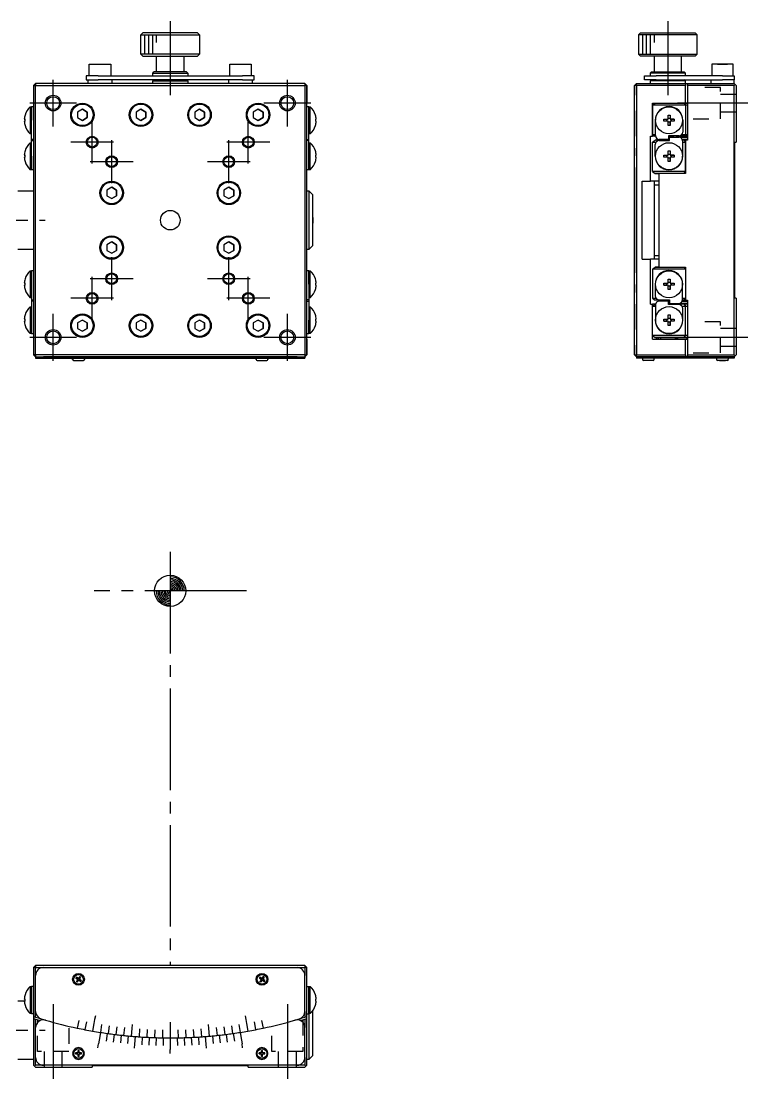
# Model space of a CAD drawing. Extents: x 38 to 223, y 116 to 263.
# Drawn here: x 129.9 to 223, y 127.9 to 263.4 of the extents above; entities that cross this region are included whole.
import ezdxf

# ---------------------------------------------------------------- set-up
doc = ezdxf.new("R2010")
doc.units = 0
doc.linetypes.add('CENTER', pattern=[17.5, 13, -1.5, 1.5, -1.5])
doc.linetypes.add('DASHED', pattern=[3.5, 2, -1.5])
doc.layers.get('0').update_dxf_attribs({"linetype": 'CONTINUOUS'})
doc.layers.add('CENTER', color=1, linetype='CENTER')

msp = doc.modelspace()

# ---------------------------------------------------------------- linework, layer by layer
at = {"color": 7, "linetype": 'CONTINUOUS'}
for p, q in [((145.24, 261.66), (145.49, 261.91)), ((145.24, 261.66), (152.74, 261.66)), ((145.24, 259.16), (145.24, 261.66)), ((152.49, 261.91), (145.49, 261.91)), ((152.49, 261.91), (145.49, 261.91)), ((152.49, 261.91), (152.74, 261.66)), ((152.74, 261.66), (152.74, 259.16)), ((209.21, 261.91), (208.96, 261.66)), ((212.71, 261.66), (208.96, 261.66)), ((208.96, 261.66), (208.96, 259.16)), ((209.21, 261.91), (212.71, 261.91)), ((212.71, 261.91), (216.21, 261.91)), ((216.46, 261.66), (212.71, 261.66)), ((216.46, 261.66), (216.21, 261.91)), ((216.46, 259.16), (216.46, 261.66)), ((152.74, 259.16), (145.24, 259.16)), ((145.49, 258.91), (145.24, 259.16)), ((145.49, 258.91), (152.49, 258.91)), ((147.24, 256.91), (147.24, 258.91)), ((150.74, 258.91), (150.74, 256.91)), ((152.74, 259.16), (152.49, 258.91)), ((208.96, 259.16), (212.71, 259.16)), ((208.96, 259.16), (209.21, 258.91)), ((212.71, 258.91), (209.21, 258.91)), ((210.96, 258.91), (210.96, 256.91)), ((212.71, 259.16), (216.46, 259.16)), ((216.21, 258.91), (212.71, 258.91)), ((214.46, 256.91), (214.46, 258.91)), ((216.21, 258.91), (216.46, 259.16)), ((138.62, 257.91), (139.99, 257.91)), ((138.62, 256.41), (138.62, 257.91)), ((139.99, 257.91), (141.37, 257.91)), ((141.37, 257.91), (141.37, 256.41)), ((156.62, 257.91), (157.99, 257.91)), ((156.62, 256.41), (156.62, 257.91)), ((157.99, 257.91), (159.37, 257.91)), ((159.37, 257.91), (159.37, 256.41)), ((221.09, 257.91), (218.34, 257.91)), ((221.09, 257.91), (218.34, 257.91)), ((218.34, 257.91), (218.34, 256.41)), ((219.09, 257.91), (219.71, 257.91)), ((219.71, 257.91), (219.09, 257.91)), ((220.34, 257.91), (219.71, 257.91)), ((219.71, 257.91), (220.34, 257.91)), ((221.09, 256.41), (221.09, 257.91)), ((138.24, 256.41), (138.24, 255.91)), ((139.74, 256.41), (138.24, 256.41)), ((139.74, 256.41), (158.24, 256.41)), ((146.74, 256.76), (146.89, 256.91)), ((146.74, 256.76), (151.24, 256.76)), ((146.74, 256.41), (146.74, 256.76)), ((151.09, 256.91), (146.89, 256.91)), ((147.24, 256.91), (146.89, 256.91)), ((151.09, 256.91), (150.74, 256.91)), ((151.09, 256.91), (151.24, 256.76)), ((151.24, 256.76), (151.24, 256.41)), ((159.74, 256.41), (158.24, 256.41)), ((159.74, 255.91), (159.74, 256.41)), ((209.71, 255.91), (209.71, 256.41)), ((209.71, 256.41), (211.21, 256.41)), ((210.61, 256.91), (210.46, 256.76)), ((212.71, 256.76), (210.46, 256.76)), ((210.46, 256.76), (210.46, 256.41)), ((210.61, 256.91), (212.71, 256.91)), ((219.71, 256.41), (211.21, 256.41)), ((212.71, 256.91), (214.81, 256.91)), ((214.96, 256.76), (212.71, 256.76)), ((214.96, 256.76), (214.81, 256.91)), ((214.96, 256.41), (214.96, 256.76)), ((219.71, 256.41), (221.21, 256.41)), ((221.21, 256.41), (221.21, 255.91)), ((131.49, 255.16), (131.74, 255.41)), ((131.49, 255.16), (131.49, 220.66)), ((131.49, 255.16), (131.74, 255.16)), ((166.24, 255.41), (131.74, 255.41)), ((131.74, 255.41), (131.74, 255.16)), ((131.74, 255.16), (166.24, 255.16)), ((131.74, 220.66), (131.74, 255.16)), ((138.24, 255.91), (139.74, 255.91)), ((138.49, 255.41), (138.49, 255.91)), ((158.24, 255.91), (139.74, 255.91)), ((141.49, 255.91), (141.49, 255.41)), ((146.74, 255.76), (146.89, 255.91)), ((146.74, 255.76), (148.99, 255.76)), ((146.74, 255.41), (146.74, 255.76)), ((148.99, 255.76), (151.24, 255.76)), ((151.09, 255.91), (151.24, 255.76)), ((151.24, 255.76), (151.24, 255.41)), ((156.49, 255.41), (156.49, 255.91)), ((158.24, 255.91), (159.74, 255.91)), ((159.49, 255.91), (159.49, 255.41)), ((166.24, 255.41), (166.24, 255.16)), ((166.24, 255.41), (166.49, 255.16)), ((166.24, 255.41), (166.49, 255.16)), ((166.24, 255.16), (166.24, 220.66)), ((166.49, 255.16), (166.24, 255.16)), ((166.49, 220.66), (166.49, 255.16)), ((166.49, 255.16), (166.49, 252.91)), ((208.71, 255.41), (208.46, 255.16)), ((208.71, 255.41), (208.46, 255.16)), ((208.46, 220.66), (208.46, 255.16)), ((208.71, 255.16), (208.46, 255.16)), ((208.46, 255.16), (208.46, 253.91)), ((208.71, 255.16), (208.71, 255.41)), ((208.71, 255.41), (215.05, 255.41)), ((208.71, 255.16), (208.71, 220.66)), ((214.97, 255.16), (208.71, 255.16)), ((211.21, 255.91), (209.71, 255.91)), ((210.61, 255.91), (210.46, 255.76)), ((214.96, 255.76), (210.46, 255.76)), ((210.46, 255.76), (210.46, 255.41)), ((211.21, 255.91), (219.71, 255.91)), ((214.96, 255.76), (214.81, 255.91)), ((214.96, 255.41), (214.96, 255.76)), ((214.97, 252.91), (214.97, 255.16)), ((215.05, 255.41), (215.31, 255.41)), ((215.23, 255.16), (215.23, 248.16)), ((221.21, 255.16), (215.23, 255.16)), ((215.31, 255.41), (221.21, 255.41)), ((218.21, 255.91), (218.21, 255.41)), ((221.21, 255.91), (219.71, 255.91)), ((221.21, 255.41), (221.21, 255.91)), ((221.21, 255.41), (221.34, 255.28)), ((221.34, 255.28), (221.21, 255.16)), ((221.21, 237.91), (221.21, 255.16)), ((221.46, 255.16), (221.34, 255.28)), ((221.46, 255.16), (221.46, 247.91)), ((131.07, 252.43), (131.07, 250.71)), ((131.07, 252.43), (131.24, 252.43)), ((131.24, 250.71), (131.24, 252.46)), ((131.24, 252.46), (131.49, 252.46)), ((131.24, 252.43), (131.24, 250.71)), ((137.74, 252.13), (137.12, 251.77)), ((138.37, 251.77), (137.74, 252.13)), ((137.74, 252.13), (138.37, 251.77)), ((145.24, 252.13), (144.62, 251.77)), ((145.87, 251.77), (145.24, 252.13)), ((145.24, 252.13), (145.87, 251.77)), ((152.74, 252.13), (152.12, 251.77)), ((153.37, 251.77), (152.74, 252.13)), ((152.74, 252.13), (153.37, 251.77)), ((160.24, 252.13), (159.62, 251.77)), ((160.87, 251.77), (160.24, 252.13)), ((160.24, 252.13), (160.87, 251.77)), ((166.49, 248.66), (166.49, 252.91)), ((166.49, 252.46), (166.74, 252.46)), ((166.74, 250.71), (166.74, 252.46)), ((166.74, 250.71), (166.74, 252.43)), ((166.74, 252.43), (166.91, 252.43)), ((166.91, 248.98), (166.91, 252.43)), ((210.75, 252.66), (211.1, 252.91)), ((210.75, 252.91), (214.97, 252.91)), ((210.75, 252.66), (210.75, 252.91)), ((210.75, 252.66), (210.75, 248.91)), ((214.97, 252.66), (210.75, 252.66)), ((210.75, 248.91), (210.75, 252.66)), ((214.79, 252.91), (214.97, 252.66)), ((214.97, 252.91), (215.23, 252.91)), ((214.97, 252.66), (214.97, 248.91)), ((215.23, 252.66), (214.97, 252.66)), ((130.4, 250.84), (130.3, 250.84)), ((130.3, 250.84), (130.4, 250.84)), ((130.4, 251.38), (130.39, 251.38)), ((130.4, 251.38), (130.39, 251.38)), ((130.4, 250.58), (130.4, 250.84)), ((131.07, 250.71), (131.07, 248.98)), ((131.24, 248.76), (131.24, 250.71)), ((137.12, 251.77), (137.12, 251.05)), ((137.12, 251.05), (137.74, 250.69)), ((137.74, 250.69), (138.37, 251.05)), ((138.37, 251.05), (137.74, 250.69)), ((138.37, 251.05), (138.37, 251.77)), ((138.37, 251.77), (138.37, 251.05)), ((144.62, 251.77), (144.62, 251.05)), ((144.62, 251.05), (145.24, 250.69)), ((145.24, 250.69), (145.87, 251.05)), ((145.87, 251.05), (145.24, 250.69)), ((145.87, 251.05), (145.87, 251.77)), ((145.87, 251.77), (145.87, 251.05)), ((152.12, 251.77), (152.12, 251.05)), ((152.12, 251.05), (152.74, 250.69)), ((152.74, 250.69), (153.37, 251.05)), ((153.37, 251.05), (152.74, 250.69)), ((153.37, 251.05), (153.37, 251.77)), ((153.37, 251.77), (153.37, 251.05)), ((159.62, 251.77), (159.62, 251.05)), ((159.62, 251.05), (160.24, 250.69)), ((160.24, 250.69), (160.87, 251.05)), ((160.87, 251.05), (160.24, 250.69)), ((160.87, 251.05), (160.87, 251.77)), ((160.87, 251.77), (160.87, 251.05)), ((166.74, 248.76), (166.74, 250.71)), ((167.59, 251.38), (167.59, 251.38)), ((167.59, 251.38), (167.59, 251.38)), ((167.59, 250.84), (167.59, 250.58)), ((167.69, 250.84), (167.59, 250.84)), ((167.69, 250.84), (167.59, 250.84)), ((208.46, 251.91), (208.46, 251.41)), ((208.46, 251.91), (208.46, 251.41)), ((208.46, 251.91), (208.46, 251.41)), ((208.46, 251.91), (208.46, 251.41)), ((208.46, 251.91), (208.46, 248.66)), ((208.46, 251.91), (208.46, 249.91)), ((208.46, 251.91), (208.46, 249.91)), ((208.46, 251.91), (208.46, 249.91)), ((208.46, 251.91), (208.46, 249.91)), ((208.46, 251.41), (208.46, 249.91)), ((208.46, 251.41), (208.46, 249.91)), ((208.46, 251.41), (208.46, 249.91)), ((208.46, 251.41), (208.46, 249.91)), ((211.12, 248.76), (211.12, 250.71)), ((212.19, 250.84), (212.74, 250.84)), ((212.19, 250.58), (212.19, 250.84)), ((212.19, 250.84), (212.6, 250.84)), ((212.6, 250.84), (212.74, 250.84)), ((212.6, 250.58), (212.6, 250.84)), ((212.74, 251.38), (213, 251.38)), ((212.74, 250.84), (212.74, 251.38)), ((212.74, 250.97), (213, 250.97)), ((213, 251.38), (213, 250.84)), ((213, 251.38), (213, 250.97)), ((213, 250.97), (213, 250.84)), ((213, 250.84), (213.54, 250.84)), ((213, 250.84), (213.13, 250.84)), ((213.54, 250.84), (213.13, 250.84)), ((213.13, 250.84), (213.13, 250.58)), ((213.54, 250.84), (213.54, 250.58)), ((214.62, 250.71), (214.62, 249.21)), ((130.3, 250.58), (130.4, 250.58)), ((130.39, 250.03), (130.4, 250.03)), ((167.59, 250.58), (167.69, 250.58)), ((167.59, 250.03), (167.59, 250.03)), ((212.74, 250.58), (212.19, 250.58)), ((212.74, 250.03), (212.74, 250.58)), ((213, 250.45), (212.74, 250.45)), ((213, 250.03), (212.74, 250.03)), ((213, 250.58), (213, 250.03)), ((213.54, 250.58), (213, 250.58)), ((213, 250.58), (213, 250.45)), ((213, 250.03), (213, 250.45)), ((131.24, 248.98), (131.07, 248.98)), ((131.24, 248.26), (131.24, 248.76)), ((131.24, 248.11), (131.24, 248.26)), ((131.49, 248.26), (131.24, 248.26)), ((131.24, 248.11), (131.49, 248.11)), ((131.24, 247.61), (131.24, 248.11)), ((166.49, 242.91), (166.49, 248.66)), ((166.49, 248.26), (166.74, 248.26)), ((166.74, 248.11), (166.49, 248.11)), ((166.91, 248.98), (166.74, 248.98)), ((166.74, 248.26), (166.74, 248.76)), ((166.74, 248.11), (166.74, 248.26)), ((166.74, 247.61), (166.74, 248.11)), ((210.49, 248.66), (210.75, 248.66)), ((210.49, 242.91), (210.49, 248.66)), ((210.75, 248.91), (211.1, 248.66)), ((210.75, 248.66), (210.75, 248.91)), ((210.75, 248.91), (211.12, 248.91)), ((211.11, 248.66), (210.75, 248.66)), ((210.75, 247.91), (211.1, 248.16)), ((211.13, 248.66), (211.1, 248.66)), ((212.1, 248.16), (211.1, 248.16)), ((211.61, 248.11), (212.91, 248.11)), ((212.82, 248.26), (211.62, 248.26)), ((212.82, 248.26), (211.62, 248.26)), ((212.91, 248.16), (212.1, 248.16)), ((212.13, 248.11), (212.1, 248.16)), ((212.4, 248.16), (212.41, 248.26)), ((212.61, 248.26), (212.62, 248.16)), ((214.12, 248.71), (212.82, 248.71)), ((212.82, 248.71), (212.82, 248.26)), ((214.12, 248.71), (212.82, 248.71)), ((213.45, 248.66), (212.82, 248.66)), ((212.82, 248.53), (212.91, 248.53)), ((212.82, 248.28), (212.91, 248.28)), ((212.91, 248.28), (212.82, 248.28)), ((212.91, 248.11), (212.91, 248.56)), ((212.91, 248.56), (214.11, 248.56)), ((213.5, 248.71), (213.35, 248.56)), ((213.8, 248.66), (213.73, 248.71)), ((214.79, 248.66), (213.8, 248.66)), ((214.27, 248.53), (215.23, 248.53)), ((214.52, 248.91), (214.97, 248.91)), ((214.56, 248.28), (215.23, 248.28)), ((214.56, 248.28), (215.16, 248.28)), ((214.79, 248.16), (214.6, 248.16)), ((214.61, 248.06), (214.61, 246.11)), ((214.79, 248.66), (214.97, 248.91)), ((215.23, 248.66), (214.79, 248.66)), ((214.79, 248.16), (214.97, 247.91)), ((214.97, 248.16), (214.79, 248.16)), ((214.97, 248.91), (215.23, 248.91)), ((214.97, 248.16), (214.97, 247.91)), ((215.23, 248.16), (214.97, 248.16)), ((215.05, 248.16), (215.18, 248.28)), ((215.22, 248.53), (215.13, 248.66)), ((215.16, 248.28), (215.23, 248.28)), ((215.23, 248.28), (215.18, 248.28)), ((215.18, 248.28), (215.23, 248.28)), ((130.4, 246.78), (130.39, 246.78)), ((130.4, 246.78), (130.39, 246.78)), ((131.07, 247.83), (131.07, 246.11)), ((131.07, 247.83), (131.24, 247.83)), ((131.24, 246.11), (131.24, 247.61)), ((166.74, 247.83), (166.91, 247.83)), ((166.74, 246.11), (166.74, 247.61)), ((166.91, 244.38), (166.91, 247.83)), ((167.59, 246.78), (167.59, 246.78)), ((167.59, 246.78), (167.59, 246.78)), ((208.46, 247.16), (208.46, 246.16)), ((210.75, 244.16), (210.75, 247.91)), ((210.75, 247.91), (211.21, 247.91)), ((211.11, 246.11), (211.11, 247.61)), ((212.74, 246.78), (213, 246.78)), ((212.74, 246.24), (212.74, 246.78)), ((213, 246.78), (213, 246.24)), ((213, 246.78), (213, 246.37)), ((214.61, 247.91), (214.97, 247.91)), ((214.97, 244.16), (214.97, 247.91)), ((214.97, 247.91), (214.97, 244.16)), ((221.31, 247.91), (221.46, 247.91)), ((221.31, 227.91), (221.31, 247.91)), ((130.4, 246.24), (130.3, 246.24)), ((130.3, 246.24), (130.4, 246.24)), ((130.3, 245.98), (130.4, 245.98)), ((130.39, 245.43), (130.4, 245.43)), ((130.4, 245.98), (130.4, 246.24)), ((131.07, 246.11), (131.07, 244.38)), ((131.24, 244.36), (131.24, 246.11)), ((131.24, 246.11), (131.24, 244.38)), ((166.74, 244.36), (166.74, 246.11)), ((166.74, 244.38), (166.74, 246.11)), ((167.59, 246.24), (167.59, 245.98)), ((167.69, 246.24), (167.59, 246.24)), ((167.69, 246.24), (167.59, 246.24)), ((167.59, 245.98), (167.69, 245.98)), ((167.59, 245.43), (167.59, 245.43)), ((212.19, 246.24), (212.74, 246.24)), ((212.19, 245.98), (212.19, 246.24)), ((212.19, 246.24), (212.6, 246.24)), ((212.74, 245.98), (212.19, 245.98)), ((212.6, 246.24), (212.74, 246.24)), ((212.6, 245.98), (212.6, 246.24)), ((212.74, 246.37), (213, 246.37)), ((212.74, 245.43), (212.74, 245.98)), ((213, 245.85), (212.74, 245.85)), ((213, 245.43), (212.74, 245.43)), ((213, 246.37), (213, 246.24)), ((213, 246.24), (213.54, 246.24)), ((213, 246.24), (213.13, 246.24)), ((213, 245.98), (213, 245.43)), ((213.54, 245.98), (213, 245.98)), ((213, 245.98), (213, 245.85)), ((213, 245.43), (213, 245.85)), ((213.54, 246.24), (213.13, 246.24)), ((213.13, 246.24), (213.13, 245.98)), ((213.54, 246.24), (213.54, 245.98)), ((131.24, 244.38), (131.07, 244.38)), ((131.49, 244.36), (131.24, 244.36)), ((166.74, 244.36), (166.49, 244.36)), ((166.91, 244.38), (166.74, 244.38)), ((208.46, 244.66), (208.46, 231.16)), ((214.97, 244.16), (210.75, 244.16)), ((210.75, 244.16), (211.1, 243.91)), ((211.1, 243.91), (211.56, 243.91)), ((211.56, 243.91), (211.1, 243.91)), ((211.56, 243.91), (211.56, 231.91)), ((214.97, 243.91), (211.56, 243.91)), ((211.56, 243.91), (211.56, 231.91)), ((214.79, 243.91), (214.97, 244.16)), ((214.97, 244.16), (214.97, 243.91)), ((166.49, 232.91), (166.49, 242.91)), ((208.46, 242.91), (208.46, 241.41)), ((208.46, 242.91), (208.46, 241.41)), ((208.46, 242.91), (208.46, 239.91)), ((208.46, 242.91), (208.46, 239.91)), ((209.43, 242.91), (210.49, 242.91)), ((209.43, 232.91), (209.43, 242.91)), ((211.56, 242.91), (210.49, 242.91)), ((210.96, 242.91), (210.96, 232.91)), ((129.49, 241.66), (131.49, 241.66)), ((141.49, 242.13), (140.87, 241.77)), ((140.87, 241.77), (140.87, 241.05)), ((142.12, 241.77), (141.49, 242.13)), ((141.49, 242.13), (142.12, 241.77)), ((142.12, 241.05), (142.12, 241.77)), ((142.12, 241.77), (142.12, 241.05)), ((156.49, 242.13), (155.87, 241.77)), ((155.87, 241.77), (155.87, 241.05)), ((157.12, 241.77), (156.49, 242.13)), ((156.49, 242.13), (157.12, 241.77)), ((157.12, 241.05), (157.12, 241.77)), ((157.12, 241.77), (157.12, 241.05)), ((166.49, 241.66), (166.74, 241.66)), ((166.74, 241.66), (166.74, 237.91)), ((166.74, 241.66), (167.24, 241.16)), ((167.24, 234.66), (167.24, 241.16)), ((167.24, 237.91), (167.24, 241.16)), ((208.46, 241.41), (208.46, 239.91)), ((208.46, 241.41), (208.46, 239.91)), ((211.56, 242.41), (210.96, 242.41)), ((140.87, 241.05), (141.49, 240.69)), ((141.49, 240.69), (142.12, 241.05)), ((142.12, 241.05), (141.49, 240.69)), ((155.87, 241.05), (156.49, 240.69)), ((156.49, 240.69), (157.12, 241.05)), ((157.12, 241.05), (156.49, 240.69)), ((208.46, 239.16), (208.46, 237.91)), ((208.46, 239.16), (208.46, 236.66)), ((166.74, 237.91), (166.74, 234.16)), ((167.24, 238.28), (167.24, 237.53)), ((167.24, 238.28), (167.24, 237.53)), ((167.24, 234.66), (167.24, 237.91)), ((208.46, 237.91), (208.46, 236.66)), ((221.21, 220.66), (221.21, 237.91)), ((208.46, 235.91), (208.46, 234.41)), ((208.46, 235.91), (208.46, 234.41)), ((208.46, 235.91), (208.46, 232.91)), ((208.46, 235.91), (208.46, 232.91)), ((141.49, 235.13), (140.87, 234.77)), ((140.87, 234.77), (140.87, 234.05)), ((142.12, 234.77), (141.49, 235.13)), ((141.49, 235.13), (142.12, 234.77)), ((142.12, 234.05), (142.12, 234.77)), ((142.12, 234.77), (142.12, 234.05)), ((156.49, 235.13), (155.87, 234.77)), ((155.87, 234.77), (155.87, 234.05)), ((157.12, 234.77), (156.49, 235.13)), ((156.49, 235.13), (157.12, 234.77)), ((157.12, 234.05), (157.12, 234.77)), ((157.12, 234.77), (157.12, 234.05)), ((167.24, 234.66), (166.74, 234.16)), ((208.46, 234.41), (208.46, 232.91)), ((208.46, 234.41), (208.46, 232.91)), ((131.49, 234.16), (129.49, 234.16)), ((140.87, 234.05), (141.49, 233.69)), ((141.49, 233.69), (142.12, 234.05)), ((142.12, 234.05), (141.49, 233.69)), ((155.87, 234.05), (156.49, 233.69)), ((156.49, 233.69), (157.12, 234.05)), ((157.12, 234.05), (156.49, 233.69)), ((166.74, 234.16), (166.49, 234.16)), ((210.96, 233.41), (211.56, 233.41)), ((166.49, 227.16), (166.49, 232.91)), ((209.43, 232.91), (210.49, 232.91)), ((210.49, 227.16), (210.49, 232.91)), ((211.56, 232.91), (210.49, 232.91)), ((210.75, 231.66), (211.1, 231.91)), ((211.1, 231.91), (211.56, 231.91)), ((211.56, 231.91), (211.1, 231.91)), ((211.56, 231.91), (214.97, 231.91)), ((214.79, 231.91), (214.97, 231.66)), ((214.97, 231.91), (214.97, 231.66)), ((130.4, 230.38), (130.39, 230.38)), ((131.07, 231.43), (131.07, 229.71)), ((131.07, 231.43), (131.24, 231.43)), ((131.24, 231.46), (131.24, 229.71)), ((131.24, 231.46), (131.49, 231.46)), ((131.24, 231.43), (131.24, 229.71)), ((166.49, 231.46), (166.74, 231.46)), ((166.74, 231.46), (166.74, 229.71)), ((166.74, 229.71), (166.74, 231.43)), ((166.74, 231.43), (166.91, 231.43)), ((166.91, 227.98), (166.91, 231.43)), ((167.59, 230.38), (167.59, 230.38)), ((214.97, 231.66), (210.75, 231.66)), ((210.75, 231.66), (210.75, 227.91)), ((212.74, 230.38), (213, 230.38)), ((212.74, 229.84), (212.74, 230.38)), ((213, 230.38), (213, 229.84)), ((213, 230.38), (213, 229.97)), ((214.97, 231.66), (214.97, 227.91)), ((214.97, 231.66), (214.97, 227.91)), ((130.4, 229.84), (130.3, 229.84)), ((130.3, 229.58), (130.4, 229.58)), ((130.3, 229.58), (130.4, 229.58)), ((130.39, 229.03), (130.4, 229.03)), ((130.39, 229.03), (130.4, 229.03)), ((130.4, 229.58), (130.4, 229.84)), ((131.07, 229.71), (131.07, 227.98)), ((131.24, 229.71), (131.24, 228.21)), ((166.74, 229.71), (166.74, 228.21)), ((167.59, 229.84), (167.59, 229.58)), ((167.69, 229.84), (167.59, 229.84)), ((167.59, 229.58), (167.69, 229.58)), ((167.69, 229.58), (167.59, 229.58)), ((167.59, 229.03), (167.59, 229.03)), ((167.59, 229.03), (167.59, 229.03)), ((208.46, 229.66), (208.46, 228.66)), ((211.11, 229.71), (211.11, 228.21)), ((212.19, 229.84), (212.74, 229.84)), ((212.19, 229.58), (212.19, 229.84)), ((212.74, 229.58), (212.19, 229.58)), ((212.19, 229.58), (212.6, 229.58)), ((212.6, 229.58), (212.6, 229.84)), ((212.74, 229.58), (212.6, 229.58)), ((212.74, 229.97), (213, 229.97)), ((212.74, 229.03), (212.74, 229.58)), ((213, 229.45), (212.74, 229.45)), ((213, 229.03), (212.74, 229.03)), ((213, 229.97), (213, 229.84)), ((213, 229.84), (213.54, 229.84)), ((213, 229.58), (213, 229.03)), ((213.54, 229.58), (213, 229.58)), ((213.13, 229.58), (213, 229.58)), ((213, 229.58), (213, 229.45)), ((213, 229.03), (213, 229.45)), ((213.13, 229.84), (213.13, 229.58)), ((213.54, 229.58), (213.13, 229.58)), ((213.54, 229.84), (213.54, 229.58)), ((214.61, 227.76), (214.61, 229.71)), ((131.24, 227.98), (131.07, 227.98)), ((131.24, 228.21), (131.24, 227.71)), ((131.24, 227.71), (131.49, 227.71)), ((131.24, 227.71), (131.24, 227.56)), ((166.74, 227.71), (166.49, 227.71)), ((166.74, 228.21), (166.74, 227.71)), ((166.91, 227.98), (166.74, 227.98)), ((166.74, 227.71), (166.74, 227.56)), ((210.75, 227.91), (211.1, 227.66)), ((210.75, 227.91), (211.21, 227.91)), ((212.1, 227.66), (211.1, 227.66)), ((211.61, 227.71), (212.91, 227.71)), ((212.13, 227.71), (212.1, 227.66)), ((212.91, 227.66), (212.1, 227.66)), ((212.41, 227.56), (212.4, 227.66)), ((212.62, 227.66), (212.61, 227.56)), ((212.91, 227.71), (212.91, 227.26)), ((214.79, 227.66), (214.6, 227.66)), ((214.61, 227.91), (214.97, 227.91)), ((214.79, 227.66), (214.97, 227.91)), ((214.97, 227.66), (214.79, 227.66)), ((214.97, 227.91), (214.97, 227.66)), ((214.97, 227.66), (215.23, 227.66)), ((215.18, 227.53), (215.05, 227.66)), ((215.23, 227.66), (215.23, 220.66)), ((221.46, 227.91), (221.31, 227.91)), ((221.46, 227.91), (221.46, 220.66)), ((131.07, 226.83), (131.07, 225.11)), ((131.07, 226.83), (131.24, 226.83)), ((131.49, 227.56), (131.24, 227.56)), ((131.24, 227.56), (131.24, 227.06)), ((131.24, 227.06), (131.24, 225.11)), ((166.49, 227.56), (166.74, 227.56)), ((166.49, 222.66), (166.49, 227.16)), ((166.74, 227.56), (166.74, 227.06)), ((166.74, 227.06), (166.74, 225.11)), ((166.74, 226.83), (166.91, 226.83)), ((166.91, 223.38), (166.91, 226.83)), ((208.46, 227.16), (208.46, 223.91)), ((210.49, 227.16), (210.75, 227.16)), ((210.75, 226.91), (211.1, 227.16)), ((210.75, 226.91), (210.75, 227.16)), ((211.11, 227.16), (210.75, 227.16)), ((210.75, 223.16), (210.75, 226.91)), ((210.75, 223.16), (210.75, 226.91)), ((210.75, 226.91), (211.12, 226.91)), ((211.13, 227.16), (211.1, 227.16)), ((211.12, 227.06), (211.12, 225.11)), ((212.82, 227.56), (211.62, 227.56)), ((212.82, 227.56), (211.62, 227.56)), ((212.82, 227.11), (212.82, 227.56)), ((212.82, 227.53), (212.91, 227.53)), ((212.91, 227.53), (212.82, 227.53)), ((212.82, 227.28), (212.91, 227.28)), ((213.45, 227.16), (212.82, 227.16)), ((214.12, 227.11), (212.82, 227.11)), ((214.12, 227.11), (212.82, 227.11)), ((212.91, 227.26), (214.11, 227.26)), ((213.35, 227.26), (213.5, 227.11)), ((213.8, 227.16), (213.73, 227.11)), ((214.79, 227.16), (213.8, 227.16)), ((214.27, 227.28), (215.23, 227.28)), ((214.52, 226.91), (214.97, 226.91)), ((214.56, 227.53), (215.23, 227.53)), ((214.56, 227.53), (215.16, 227.53)), ((214.62, 225.11), (214.62, 226.61)), ((214.79, 227.16), (214.97, 226.91)), ((215.23, 227.16), (214.79, 227.16)), ((214.97, 223.16), (214.97, 226.91)), ((214.97, 226.91), (215.23, 226.91)), ((215.13, 227.16), (215.22, 227.28)), ((215.16, 227.53), (215.23, 227.53)), ((215.23, 227.53), (215.18, 227.53)), ((215.18, 227.53), (215.23, 227.53)), ((130.4, 225.24), (130.3, 225.24)), ((130.3, 224.98), (130.4, 224.98)), ((130.3, 224.98), (130.4, 224.98)), ((130.4, 225.78), (130.39, 225.78)), ((130.4, 224.98), (130.4, 225.24)), ((131.07, 225.11), (131.07, 223.38)), ((131.24, 225.11), (131.24, 223.36)), ((131.24, 225.11), (131.24, 223.38)), ((137.74, 225.13), (137.12, 224.77)), ((138.37, 224.77), (137.74, 225.13)), ((137.74, 225.13), (138.37, 224.77)), ((145.24, 225.13), (144.62, 224.77)), ((145.87, 224.77), (145.24, 225.13)), ((145.24, 225.13), (145.87, 224.77)), ((152.74, 225.13), (152.12, 224.77)), ((153.37, 224.77), (152.74, 225.13)), ((152.74, 225.13), (153.37, 224.77)), ((160.24, 225.13), (159.62, 224.77)), ((160.87, 224.77), (160.24, 225.13)), ((160.24, 225.13), (160.87, 224.77)), ((166.74, 225.11), (166.74, 223.36)), ((166.74, 223.38), (166.74, 225.11)), ((167.59, 225.78), (167.59, 225.78)), ((167.59, 225.24), (167.59, 224.98)), ((167.69, 225.24), (167.59, 225.24)), ((167.59, 224.98), (167.69, 224.98)), ((167.69, 224.98), (167.59, 224.98)), ((208.46, 225.91), (208.46, 224.41)), ((208.46, 225.91), (208.46, 224.41)), ((208.46, 225.91), (208.46, 224.41)), ((208.46, 225.91), (208.46, 224.41)), ((208.46, 225.91), (208.46, 223.91)), ((208.46, 225.91), (208.46, 223.91)), ((208.46, 225.91), (208.46, 223.91)), ((208.46, 225.91), (208.46, 223.91)), ((212.19, 225.24), (212.74, 225.24)), ((212.19, 224.98), (212.19, 225.24)), ((212.74, 224.98), (212.19, 224.98)), ((212.19, 224.98), (212.6, 224.98)), ((212.6, 224.98), (212.6, 225.24)), ((212.74, 224.98), (212.6, 224.98)), ((212.74, 225.78), (213, 225.78)), ((212.74, 225.24), (212.74, 225.78)), ((212.74, 225.37), (213, 225.37)), ((212.74, 224.43), (212.74, 224.98)), ((213, 225.78), (213, 225.24)), ((213, 225.78), (213, 225.37)), ((213, 225.37), (213, 225.24)), ((213, 225.24), (213.54, 225.24)), ((213, 224.98), (213, 224.43)), ((213.54, 224.98), (213, 224.98)), ((213.13, 224.98), (213, 224.98)), ((213, 224.98), (213, 224.85)), ((213.13, 225.24), (213.13, 224.98)), ((213.54, 224.98), (213.13, 224.98)), ((213.54, 225.24), (213.54, 224.98)), ((130.39, 224.43), (130.4, 224.43)), ((130.39, 224.43), (130.4, 224.43)), ((137.12, 224.77), (137.12, 224.05)), ((137.12, 224.05), (137.74, 223.69)), ((137.74, 223.69), (138.37, 224.05)), ((138.37, 224.05), (137.74, 223.69)), ((138.37, 224.05), (138.37, 224.77)), ((138.37, 224.77), (138.37, 224.05)), ((144.62, 224.77), (144.62, 224.05)), ((144.62, 224.05), (145.24, 223.69)), ((145.24, 223.69), (145.87, 224.05)), ((145.87, 224.05), (145.24, 223.69)), ((145.87, 224.05), (145.87, 224.77)), ((145.87, 224.77), (145.87, 224.05)), ((152.12, 224.77), (152.12, 224.05)), ((152.12, 224.05), (152.74, 223.69)), ((152.74, 223.69), (153.37, 224.05)), ((153.37, 224.05), (152.74, 223.69)), ((153.37, 224.05), (153.37, 224.77)), ((153.37, 224.77), (153.37, 224.05)), ((159.62, 224.77), (159.62, 224.05)), ((159.62, 224.05), (160.24, 223.69)), ((160.24, 223.69), (160.87, 224.05)), ((160.87, 224.05), (160.24, 223.69)), ((160.87, 224.05), (160.87, 224.77)), ((160.87, 224.77), (160.87, 224.05)), ((167.59, 224.43), (167.59, 224.43)), ((167.59, 224.43), (167.59, 224.43)), ((208.46, 224.41), (208.46, 223.91)), ((208.46, 224.41), (208.46, 223.91)), ((208.46, 224.41), (208.46, 223.91)), ((208.46, 224.41), (208.46, 223.91)), ((213, 224.85), (212.74, 224.85)), ((213, 224.43), (212.74, 224.43)), ((213, 224.43), (213, 224.85)), ((131.24, 223.38), (131.07, 223.38)), ((131.49, 223.36), (131.24, 223.36)), ((166.74, 223.36), (166.49, 223.36)), ((166.49, 222.66), (166.49, 220.66)), ((166.91, 223.38), (166.74, 223.38)), ((214.97, 223.16), (210.75, 223.16)), ((210.75, 223.16), (211.1, 222.91)), ((210.75, 222.66), (210.75, 223.16)), ((210.75, 222.66), (213.81, 222.66)), ((211.1, 222.91), (214.79, 222.91)), ((213.96, 222.91), (211.1, 222.91)), ((211.32, 222.66), (211.31, 222.91)), ((211.46, 222.91), (211.46, 222.66)), ((211.79, 222.91), (211.78, 222.66)), ((213.96, 222.91), (213.71, 222.91)), ((214.06, 222.91), (213.71, 222.91)), ((213.71, 222.66), (213.71, 222.91)), ((213.94, 222.78), (213.81, 222.66)), ((213.81, 222.66), (214.81, 222.66)), ((214.06, 222.91), (213.94, 222.78)), ((214.79, 222.91), (214.97, 223.16)), ((214.79, 222.91), (215.23, 222.91)), ((214.81, 222.66), (214.97, 222.66)), ((215.23, 223.16), (214.97, 223.16)), ((214.97, 220.66), (214.97, 222.66)), ((214.97, 222.66), (215.23, 222.66)), ((215.19, 222.78), (215.06, 222.91)), ((215.23, 222.74), (215.19, 222.78)), ((208.46, 221.91), (208.46, 220.66)), ((131.74, 220.66), (131.49, 220.66)), ((131.74, 220.41), (131.49, 220.66)), ((166.24, 220.66), (131.74, 220.66)), ((131.74, 220.66), (131.74, 220.41)), ((131.74, 220.41), (132.74, 220.41)), ((131.74, 220.41), (131.74, 220.26)), ((131.74, 220.26), (132.74, 220.26)), ((132.74, 220.41), (165.24, 220.41)), ((165.24, 220.41), (132.74, 220.41)), ((132.74, 220.26), (136.84, 220.26)), ((136.49, 220.08), (136.49, 220.13)), ((136.49, 220.08), (136.49, 220.13)), ((136.62, 219.96), (136.9, 219.96)), ((136.62, 219.96), (137.87, 219.96)), ((136.84, 220.26), (137.64, 220.26)), ((136.9, 219.96), (137.16, 219.96)), ((137.16, 219.96), (137.26, 219.96)), ((137.26, 219.96), (137.33, 219.96)), ((137.33, 219.96), (137.5, 219.96)), ((137.52, 219.96), (137.59, 219.96)), ((137.59, 219.96), (137.87, 219.96)), ((137.64, 220.26), (160.34, 220.26)), ((137.99, 220.13), (137.99, 220.08)), ((137.99, 220.13), (137.99, 220.08)), ((159.99, 220.08), (159.99, 220.13)), ((159.99, 220.08), (159.99, 220.13)), ((160.12, 219.96), (160.4, 219.96)), ((160.12, 219.96), (161.37, 219.96)), ((160.34, 220.26), (161.14, 220.26)), ((160.4, 219.96), (160.66, 219.96)), ((160.66, 219.96), (160.76, 219.96)), ((160.76, 219.96), (160.83, 219.96)), ((160.83, 219.96), (161, 219.96)), ((161.02, 219.96), (161.09, 219.96)), ((161.09, 219.96), (161.37, 219.96)), ((161.14, 220.26), (165.24, 220.26)), ((161.49, 220.13), (161.49, 220.08)), ((161.49, 220.13), (161.49, 220.08)), ((165.24, 220.41), (166.24, 220.41)), ((165.24, 220.26), (166.24, 220.26)), ((166.24, 220.66), (166.24, 220.41)), ((166.49, 220.66), (166.24, 220.41)), ((166.24, 220.66), (166.49, 220.66)), ((166.49, 220.66), (166.24, 220.41)), ((166.24, 220.41), (166.24, 220.26)), ((166.24, 220.41), (166.24, 220.26)), ((208.46, 220.66), (208.71, 220.66)), ((208.46, 220.66), (208.71, 220.41)), ((208.46, 220.66), (208.71, 220.41)), ((208.71, 220.41), (208.71, 220.66)), ((208.71, 220.66), (214.97, 220.66)), ((209.71, 220.41), (208.71, 220.41)), ((208.71, 220.41), (208.71, 220.26)), ((208.71, 220.41), (208.71, 220.26)), ((209.71, 220.26), (208.71, 220.26)), ((209.46, 220.13), (209.46, 220.08)), ((210.84, 219.96), (209.59, 219.96)), ((214.31, 220.41), (209.71, 220.41)), ((214.31, 220.41), (209.71, 220.41)), ((209.81, 220.26), (209.71, 220.26)), ((210.61, 220.26), (209.81, 220.26)), ((209.94, 219.96), (209.87, 219.96)), ((210.12, 219.96), (209.95, 219.96)), ((210.19, 219.96), (210.12, 219.96)), ((210.3, 219.96), (210.19, 219.96)), ((210.56, 219.96), (210.3, 219.96)), ((214.31, 220.26), (210.61, 220.26)), ((210.96, 220.08), (210.96, 220.13)), ((215.05, 220.41), (214.31, 220.41)), ((214.31, 220.41), (215.05, 220.41)), ((215.27, 220.26), (214.31, 220.26)), ((215.05, 220.41), (215.27, 220.41)), ((215.27, 220.41), (215.05, 220.41)), ((215.23, 220.66), (221.21, 220.66)), ((215.4, 220.26), (215.27, 220.26)), ((216.4, 220.41), (215.31, 220.41)), ((215.4, 220.41), (215.4, 220.26)), ((216.4, 220.26), (215.4, 220.26)), ((220.21, 220.41), (216.4, 220.41)), ((220.21, 220.41), (216.4, 220.41)), ((219.31, 220.26), (216.4, 220.26)), ((218.96, 220.13), (218.96, 220.08)), ((220.34, 219.96), (219.09, 219.96)), ((219.65, 219.96), (219.09, 219.96)), ((220.11, 220.26), (219.31, 220.26)), ((219.34, 219.96), (219.65, 219.96)), ((219.65, 219.96), (219.34, 219.96)), ((219.77, 219.96), (219.65, 219.96)), ((219.65, 219.96), (219.77, 219.96)), ((219.77, 219.96), (219.65, 219.96)), ((220.34, 219.96), (219.77, 219.96)), ((220.09, 219.96), (219.77, 219.96)), ((219.77, 219.96), (220.09, 219.96)), ((220.21, 220.26), (220.11, 220.26)), ((221.21, 220.41), (220.21, 220.41)), ((221.21, 220.26), (220.21, 220.26)), ((220.46, 220.08), (220.46, 220.13)), ((221.21, 220.66), (221.34, 220.53)), ((221.34, 220.53), (221.21, 220.41)), ((221.21, 220.41), (221.21, 220.26)), ((221.46, 220.66), (221.34, 220.53)), ((131.74, 142.43), (131.49, 142.18)), ((166.24, 142.43), (131.74, 142.43)), ((131.74, 142.43), (131.74, 142.18)), ((166.24, 142.43), (166.24, 142.18)), ((166.24, 142.43), (166.49, 142.18)), ((131.74, 142.18), (131.49, 142.18)), ((131.49, 142.18), (131.49, 135.92)), ((131.74, 141.18), (131.74, 142.18)), ((131.74, 142.18), (132.74, 142.18)), ((131.74, 136.58), (131.74, 141.18)), ((132.74, 142.18), (165.24, 142.18)), ((136.97, 140.94), (136.9, 140.84)), ((137.23, 140.77), (136.97, 140.94)), ((137.4, 141.03), (137.23, 140.77)), ((137.33, 140.7), (137.5, 140.96)), ((137.5, 140.96), (137.33, 140.7)), ((137.5, 140.96), (137.4, 141.03)), ((160.47, 140.94), (160.4, 140.84)), ((160.73, 140.77), (160.47, 140.94)), ((160.9, 141.03), (160.73, 140.77)), ((160.83, 140.7), (161, 140.96)), ((161, 140.96), (160.83, 140.7)), ((161, 140.96), (160.9, 141.03)), ((165.24, 142.18), (166.24, 142.18)), ((166.24, 142.18), (166.24, 141.18)), ((166.49, 142.18), (166.24, 142.18)), ((166.24, 136.58), (166.24, 141.18)), ((166.49, 135.92), (166.49, 142.18)), ((131.07, 139.75), (131.24, 139.75)), ((131.07, 139.75), (131.07, 136.3)), ((131.24, 139.78), (131.24, 139.75)), ((131.24, 139.78), (131.24, 139.78)), ((131.49, 139.78), (131.24, 139.78)), ((131.24, 139.78), (131.24, 139.75)), ((131.49, 139.78), (131.24, 139.78)), ((131.24, 139.78), (131.24, 139.78)), ((131.24, 139.78), (131.24, 139.75)), ((131.24, 139.75), (131.24, 139.5)), ((131.24, 139.75), (131.24, 136.3)), ((136.9, 140.84), (137.16, 140.67)), ((137.16, 140.67), (136.9, 140.84)), ((137.16, 140.67), (136.98, 140.41)), ((136.98, 140.41), (137.09, 140.34)), ((137.09, 140.34), (136.98, 140.41)), ((137.09, 140.34), (137.26, 140.6)), ((137.26, 140.6), (137.09, 140.34)), ((137.26, 140.6), (137.52, 140.42)), ((137.52, 140.42), (137.26, 140.6)), ((137.59, 140.53), (137.33, 140.7)), ((137.52, 140.42), (137.59, 140.53)), ((137.59, 140.53), (137.52, 140.42)), ((160.4, 140.84), (160.66, 140.67)), ((160.66, 140.67), (160.4, 140.84)), ((160.66, 140.67), (160.48, 140.41)), ((160.48, 140.41), (160.59, 140.34)), ((160.59, 140.34), (160.48, 140.41)), ((160.59, 140.34), (160.76, 140.6)), ((160.76, 140.6), (160.59, 140.34)), ((160.76, 140.6), (161.02, 140.42)), ((161.02, 140.42), (160.76, 140.6)), ((161.09, 140.53), (160.83, 140.7)), ((161.02, 140.42), (161.09, 140.53)), ((161.09, 140.53), (161.02, 140.42)), ((166.49, 139.78), (166.74, 139.78)), ((166.49, 139.78), (166.74, 139.78)), ((166.74, 139.78), (166.74, 136.28)), ((166.74, 139.78), (166.74, 139.78)), ((166.74, 139.78), (166.74, 139.78)), ((166.74, 139.78), (166.74, 139.75)), ((166.74, 139.75), (166.91, 139.75)), ((166.74, 136.3), (166.74, 139.75)), ((166.91, 136.3), (166.91, 139.75)), ((130.4, 138.7), (130.39, 138.7)), ((131.24, 139.5), (131.24, 138.9)), ((131.24, 138.9), (131.24, 138.57)), ((131.24, 138.57), (131.24, 138.25)), ((131.24, 138.25), (131.24, 138.03)), ((167.59, 138.7), (167.59, 138.7)), ((129.49, 137.93), (130.4, 137.93)), ((130.4, 138.16), (130.3, 138.16)), ((130.3, 137.9), (130.4, 137.9)), ((130.3, 137.9), (130.4, 137.9)), ((130.39, 137.35), (130.4, 137.35)), ((130.39, 137.35), (130.4, 137.35)), ((130.4, 137.9), (130.4, 138.16)), ((131.24, 138.03), (131.24, 137.71)), ((131.24, 137.71), (131.24, 137)), ((131.24, 137), (131.24, 136.54)), ((167.59, 138.16), (167.59, 137.9)), ((167.69, 138.16), (167.59, 138.16)), ((167.59, 137.9), (167.69, 137.9)), ((167.69, 137.9), (167.59, 137.9)), ((167.59, 137.35), (167.59, 137.35)), ((167.59, 137.35), (167.59, 137.35)), ((131.24, 136.3), (131.07, 136.3)), ((131.24, 136.54), (131.24, 136.49)), ((131.24, 136.49), (131.24, 136.36)), ((131.24, 136.36), (131.24, 136.3)), ((131.24, 136.3), (131.24, 136.28)), ((131.24, 136.3), (131.24, 136.28)), ((131.24, 136.3), (131.24, 136.28)), ((131.49, 136.28), (131.24, 136.28)), ((131.49, 135.92), (131.49, 135.66)), ((131.49, 135.66), (131.49, 129.68)), ((131.74, 135.84), (131.74, 136.58)), ((131.74, 134.5), (131.74, 135.58)), ((166.24, 136.58), (166.24, 135.84)), ((166.24, 135.58), (166.24, 134.5)), ((166.49, 136.28), (166.74, 136.28)), ((166.49, 135.66), (166.49, 135.92)), ((166.49, 129.68), (166.49, 135.66)), ((166.91, 136.3), (166.74, 136.3)), ((166.74, 136.3), (166.74, 136.28)), ((166.74, 136.3), (166.74, 130.43)), ((167.24, 130.93), (167.24, 136.66)), ((131.74, 130.68), (131.74, 134.5)), ((166.24, 130.68), (166.24, 134.5)), ((137.18, 131.56), (137.18, 131.25)), ((137.31, 131.56), (137.18, 131.56)), ((137.18, 131.25), (137.18, 131.56)), ((137.31, 131.25), (137.31, 131.56)), ((160.68, 131.56), (160.68, 131.25)), ((160.81, 131.56), (160.68, 131.56)), ((160.68, 131.25), (160.68, 131.56)), ((160.81, 131.25), (160.81, 131.56)), ((131.49, 130.43), (129.49, 130.43)), ((131.74, 129.68), (131.74, 130.68)), ((136.87, 131.25), (136.87, 131.12)), ((137.18, 131.25), (136.87, 131.25)), ((136.87, 131.12), (136.87, 131.25)), ((136.87, 131.12), (137.18, 131.12)), ((137.18, 131.12), (137.18, 130.81)), ((137.18, 130.81), (137.18, 131.12)), ((137.18, 130.81), (137.31, 130.81)), ((137.62, 131.25), (137.31, 131.25)), ((137.31, 131.12), (137.62, 131.12)), ((137.31, 130.81), (137.31, 131.12)), ((137.62, 131.12), (137.62, 131.25)), ((160.37, 131.25), (160.37, 131.12)), ((160.68, 131.25), (160.37, 131.25)), ((160.37, 131.12), (160.37, 131.25)), ((160.37, 131.12), (160.68, 131.12)), ((160.68, 131.12), (160.68, 130.81)), ((160.68, 130.81), (160.68, 131.12)), ((160.68, 130.81), (160.81, 130.81)), ((161.12, 131.25), (160.81, 131.25)), ((160.81, 131.12), (161.12, 131.12)), ((160.81, 130.81), (160.81, 131.12)), ((161.12, 131.12), (161.12, 131.25)), ((166.24, 130.68), (166.24, 129.68)), ((166.74, 130.43), (166.49, 130.43)), ((167.24, 130.93), (166.74, 130.43)), ((131.49, 129.68), (131.62, 129.56)), ((131.62, 129.56), (131.74, 129.68)), ((131.74, 129.43), (131.62, 129.56)), ((132.74, 129.68), (131.74, 129.68)), ((131.74, 129.43), (138.99, 129.43)), ((165.24, 129.68), (132.74, 129.68)), ((138.99, 129.58), (138.99, 129.43)), ((158.99, 129.58), (138.99, 129.58)), ((158.99, 129.43), (158.99, 129.58)), ((158.99, 129.43), (166.24, 129.43)), ((166.24, 129.68), (165.24, 129.68)), ((166.24, 129.68), (166.37, 129.56)), ((166.37, 129.56), (166.24, 129.43)), ((166.37, 129.56), (166.49, 129.68))]:
    msp.add_line(p, q, dxfattribs=at)
at = {"color": 3, "linetype": 'CONTINUOUS'}
for p, q in [((145.74, 259.16), (145.74, 261.66)), ((146.24, 259.16), (146.24, 261.66)), ((146.74, 259.16), (146.74, 261.66)), ((147.24, 260.66), (147.24, 261.66)), ((209.46, 261.66), (209.46, 259.16)), ((209.96, 261.66), (209.96, 259.16)), ((210.46, 261.66), (210.46, 259.16)), ((210.96, 261.66), (210.96, 260.66)), ((139.31, 135.53), (139.22, 135.04)), ((139.4, 136.02), (139.31, 135.53)), ((158.59, 136.02), (158.67, 135.53)), ((158.67, 135.53), (158.76, 135.04)), ((137.3, 135.41), (137.09, 134.43)), ((138.26, 135.22), (138.07, 134.24)), ((139.22, 135.04), (139.05, 134.05)), ((140.19, 134.88), (140.04, 133.89)), ((141.16, 134.73), (141.02, 133.74)), ((142.14, 134.6), (142.02, 133.61)), ((143.11, 134.49), (143.01, 133.5)), ((144.09, 134.4), (144, 133.4)), ((144.13, 134.9), (144.09, 134.4)), ((145.07, 134.32), (145, 133.32)), ((146.05, 134.26), (146, 133.26)), ((147.03, 134.22), (146.99, 133.22)), ((148.01, 134.19), (147.99, 133.19)), ((148.99, 135.18), (148.99, 134.68)), ((148.99, 134.68), (148.99, 134.18)), ((148.99, 134.18), (148.99, 133.18)), ((149.97, 134.19), (149.99, 133.19)), ((150.96, 134.22), (150.99, 133.22)), ((151.94, 134.26), (151.99, 133.26)), ((152.92, 134.32), (152.99, 133.32)), ((153.85, 134.9), (153.9, 134.4)), ((153.9, 134.4), (153.98, 133.4)), ((154.87, 134.49), (154.98, 133.5)), ((155.85, 134.6), (155.97, 133.61)), ((156.82, 134.73), (156.96, 133.74)), ((157.79, 134.88), (157.95, 133.89)), ((158.76, 135.04), (158.93, 134.05)), ((159.73, 135.22), (159.92, 134.24)), ((160.69, 135.41), (160.9, 134.43)), ((139.88, 132.9), (139.8, 132.41)), ((140.04, 133.89), (139.88, 132.9)), ((140.93, 133.75), (140.79, 132.76)), ((141.82, 133.63), (141.69, 132.64)), ((142.71, 133.53), (142.6, 132.53)), ((143.6, 133.44), (143.51, 132.44)), ((144.5, 133.36), (144.42, 132.36)), ((145.4, 133.3), (145.34, 132.3)), ((146.3, 133.25), (146.25, 132.25)), ((147.19, 133.21), (147.16, 132.21)), ((148.09, 133.19), (148.08, 132.19)), ((148.99, 133.18), (148.99, 132.18)), ((149.89, 133.19), (149.91, 132.19)), ((150.79, 133.21), (150.82, 132.21)), ((151.69, 133.25), (151.74, 132.25)), ((152.59, 133.3), (152.65, 132.3)), ((153.48, 133.36), (153.56, 132.36)), ((154.38, 133.44), (154.47, 132.44)), ((155.27, 133.53), (155.38, 132.53)), ((156.17, 133.63), (156.29, 132.64)), ((157.06, 133.75), (157.2, 132.76)), ((157.95, 133.89), (158.1, 132.9)), ((158.1, 132.9), (158.18, 132.41)), ((139.72, 131.91), (139.8, 132.41)), ((144.42, 132.36), (144.38, 131.86)), ((148.99, 132.18), (148.99, 131.68)), ((148.99, 131.18), (148.99, 131.68)), ((153.56, 132.36), (153.6, 131.86)), ((158.26, 131.91), (158.18, 132.41))]:
    msp.add_line(p, q, dxfattribs=at)
at = {"color": 3, "linetype": 'DASHED'}
for p, q in [((219.46, 254.91), (215.97, 254.91)), ((219.46, 250.91), (219.46, 254.91)), ((221.46, 254.03), (219.46, 254.03)), ((215.97, 250.91), (219.46, 250.91)), ((219.46, 251.78), (221.46, 251.78)), ((219.46, 224.91), (215.97, 224.91)), ((219.46, 220.91), (219.46, 224.91)), ((221.46, 224.03), (219.46, 224.03)), ((215.97, 220.91), (219.46, 220.91)), ((219.46, 221.78), (221.46, 221.78)), ((131.99, 131.43), (131.99, 135.5)), ((165.99, 135.5), (165.99, 131.43)), ((135.99, 134.42), (135.99, 131.43)), ((161.99, 131.43), (161.99, 134.42)), ((135.99, 131.43), (131.99, 131.43)), ((132.87, 129.43), (132.87, 131.43)), ((135.12, 131.43), (135.12, 129.43)), ((165.99, 131.43), (161.99, 131.43)), ((162.87, 129.43), (162.87, 131.43)), ((165.12, 131.43), (165.12, 129.43))]:
    msp.add_line(p, q, dxfattribs=at)
at = {"color": 3, "linetype": 'CONTINUOUS'}
for centre, radius in [((133.99, 252.91), 1), ((163.99, 252.91), 1), ((138.99, 247.91), 0.75), ((158.99, 247.91), 0.75), ((141.49, 245.41), 0.75), ((156.49, 245.41), 0.75), ((141.49, 230.41), 0.75), ((156.49, 230.41), 0.75), ((138.99, 227.91), 0.75), ((158.99, 227.91), 0.75), ((133.99, 222.91), 1), ((163.99, 222.91), 1), ((137.24, 140.68), 0.625), ((160.74, 140.68), 0.625), ((137.24, 131.18), 0.625), ((160.74, 131.18), 0.625)]:
    msp.add_circle(centre, radius, dxfattribs=at)
at = {"color": 7, "linetype": 'CONTINUOUS'}
for centre, radius in [((133.99, 252.91), 0.825), ((163.99, 252.91), 0.825), ((137.74, 251.41), 1.5), ((137.74, 251.41), 1.38), ((145.24, 251.41), 1.5), ((145.24, 251.41), 1.38), ((152.74, 251.41), 1.5), ((152.74, 251.41), 1.38), ((160.24, 251.41), 1.5), ((160.24, 251.41), 1.38), ((212.87, 250.71), 1.73), ((138.99, 247.91), 0.625), ((158.99, 247.91), 0.625), ((212.87, 246.11), 1.73), ((141.49, 245.41), 0.625), ((156.49, 245.41), 0.625), ((141.49, 241.41), 1.5), ((141.49, 241.41), 1.38), ((156.49, 241.41), 1.5), ((156.49, 241.41), 1.38), ((148.99, 237.91), 1.25), ((141.49, 234.41), 1.5), ((141.49, 234.41), 1.38), ((156.49, 234.41), 1.5), ((156.49, 234.41), 1.38), ((141.49, 230.41), 0.625), ((156.49, 230.41), 0.625), ((212.87, 229.71), 1.73), ((138.99, 227.91), 0.625), ((158.99, 227.91), 0.625), ((212.87, 225.11), 1.73), ((137.74, 224.41), 1.5), ((137.74, 224.41), 1.38), ((145.24, 224.41), 1.5), ((145.24, 224.41), 1.38), ((152.74, 224.41), 1.5), ((152.74, 224.41), 1.38), ((160.24, 224.41), 1.5), ((160.24, 224.41), 1.38), ((133.99, 222.91), 0.825), ((163.99, 222.91), 0.825), ((148.99, 190.43), 2), ((137.24, 140.68), 0.75), ((160.74, 140.68), 0.75)]:
    msp.add_circle(centre, radius, dxfattribs=at)
for centre, radius, start, end in [((160.46, 272.66), 57.25, 342.2011, 342.4637), ((160.46, 272.66), 57.5, 342.2811, 342.5424), ((132.59, 250.71), 2.3, 131.4096, 162.92), ((165.39, 250.71), 2.3, 17.08, 48.5904), ((212.87, 250.71), 1.75, 0, 180), ((132.59, 250.71), 2.3, 162.9344, 176.7546), ((165.39, 250.71), 2.3, 3.2454, 17.0656), ((132.59, 250.71), 2.3, 183.2454, 197.0656), ((132.59, 250.71), 2.3, 197.08, 228.5904), ((165.39, 250.71), 2.3, 311.4096, 342.92), ((165.39, 250.71), 2.3, 342.9344, 356.7546), ((211.61, 247.61), 0.5, 90, 180), ((211.62, 248.76), 0.5, 180, 270), ((214.11, 248.06), 0.5, 0, 90), ((214.12, 249.21), 0.5, 270, 0), ((132.59, 246.11), 2.3, 162.9344, 176.7546), ((132.59, 246.11), 2.3, 131.4096, 162.92), ((165.39, 246.11), 2.3, 17.08, 48.5904), ((165.39, 246.11), 2.3, 3.2454, 17.0656), ((132.59, 246.11), 2.3, 183.2454, 197.0656), ((132.59, 246.11), 2.3, 197.08, 228.5904), ((165.39, 246.11), 2.3, 311.4096, 342.92), ((165.39, 246.11), 2.3, 342.9344, 356.7546), ((212.86, 246.11), 1.75, 180, 0), ((132.59, 229.71), 2.3, 162.9344, 176.7546), ((132.59, 229.71), 2.3, 131.4096, 162.92), ((165.39, 229.71), 2.3, 17.08, 48.5904), ((165.39, 229.71), 2.3, 3.2454, 17.0656), ((212.86, 229.71), 1.75, 0, 180), ((132.59, 229.71), 2.3, 183.2454, 197.0656), ((132.59, 229.71), 2.3, 197.08, 228.5904), ((165.39, 229.71), 2.3, 311.4096, 342.92), ((165.39, 229.71), 2.3, 342.9344, 356.7546), ((211.61, 228.21), 0.5, 180, 270), ((214.11, 227.76), 0.5, 270, 0), ((132.59, 225.11), 2.3, 131.4096, 162.92), ((165.39, 225.11), 2.3, 17.08, 48.5904), ((211.62, 227.06), 0.5, 90, 180), ((214.12, 226.61), 0.5, 0, 90), ((132.59, 225.11), 2.3, 162.9344, 176.7546), ((132.59, 225.11), 2.3, 183.2454, 197.0656), ((165.39, 225.11), 2.3, 3.2454, 17.0656), ((165.39, 225.11), 2.3, 342.9344, 356.7546), ((212.87, 225.11), 1.75, 180, 0), ((132.59, 225.11), 2.3, 197.08, 228.5904), ((165.39, 225.11), 2.3, 311.4096, 342.92), ((136.62, 220.13), 0.125, 90, 180), ((136.62, 220.08), 0.125, 180, 270), ((137.87, 220.13), 0.125, 0, 90), ((137.87, 220.08), 0.125, 270, 0), ((160.12, 220.13), 0.125, 90, 180), ((160.12, 220.08), 0.125, 180, 270), ((161.37, 220.13), 0.125, 0, 90), ((161.37, 220.08), 0.125, 270, 0), ((209.59, 220.13), 0.125, 90, 180), ((209.59, 220.08), 0.125, 180, 270), ((210.84, 220.13), 0.125, 0, 90), ((210.84, 220.08), 0.125, 270, 0), ((160.46, 203.16), 57.25, 17.5363, 17.7989), ((160.46, 203.16), 57.5, 17.4576, 17.7189), ((219.09, 220.13), 0.125, 90, 180), ((219.09, 220.08), 0.125, 180, 270), ((220.34, 220.13), 0.125, 0, 90), ((220.34, 220.08), 0.125, 270, 0), ((148.99, 190.43), 1.8, 0, 90), ((148.99, 190.43), 1.6, 0, 90), ((148.99, 190.43), 1.4, 0, 90), ((148.99, 190.43), 1.2, 0, 90), ((148.99, 190.43), 1, 0, 90), ((148.99, 190.43), 0.8, 359.9999, 90.0002), ((148.99, 190.43), 0.6, 0, 90.0001), ((148.99, 190.43), 1.8, 180, 270), ((148.99, 190.43), 1.6, 180, 270), ((148.99, 190.43), 1.4, 180, 270), ((148.99, 190.43), 1.2, 180, 270), ((148.99, 190.43), 1, 180, 270), ((148.99, 190.43), 0.8, 180.0001, 269.9998), ((148.99, 190.43), 0.6, 180, 270.0001), ((148.99, 190.43), 0.4, 180, 270), ((148.99, 190.43), 0.2, 180, 270), ((148.99, 190.43), 0.4, 0, 90), ((148.99, 190.43), 0.2, 0, 90), ((132.74, 141.18), 1, 90, 180), ((165.24, 141.18), 1, 0, 90), ((132.59, 138.03), 2.3, 131.4096, 162.92), ((165.39, 138.03), 2.3, 17.08, 48.5904), ((132.59, 138.03), 2.3, 162.9344, 176.7546), ((165.39, 138.03), 2.3, 3.2454, 17.0656), ((132.59, 138.03), 2.3, 183.2454, 197.0656), ((132.59, 138.03), 2.3, 197.08, 228.5904), ((165.39, 138.03), 2.3, 311.4096, 342.92), ((165.39, 138.03), 2.3, 342.9344, 356.7546), ((148.99, 190.43), 57.25, 252.2011, 252.4637), ((148.99, 190.43), 57.5, 252.2811, 252.5424), ((132.74, 136.58), 1, 180, 253.2086), ((148.99, 190.43), 57.25, 252.4637, 253.2086), ((148.99, 190.43), 57.5, 252.5424, 253.1464), ((132.74, 134.5), 1, 73.8013, 180), ((148.99, 190.43), 57.25, 253.2086, 253.8013), ((148.99, 190.43), 57.25, 286.1987, 286.7914), ((165.24, 134.5), 1, 0, 106.1987), ((165.24, 136.58), 1, 286.7914, 0), ((148.99, 190.43), 57.25, 286.7914, 287.5363), ((148.99, 190.43), 57.5, 286.8536, 287.4576), ((148.99, 190.43), 57.25, 287.5363, 287.7989), ((148.99, 190.43), 57.5, 287.4576, 287.7189), ((148.99, 190.43), 57.25, 253.8013, 258), ((148.99, 190.43), 57.25, 253.8013, 258), ((148.99, 190.43), 57.25, 258, 259), ((148.99, 190.43), 57.25, 258, 259), ((148.99, 190.43), 57.25, 259, 260), ((148.99, 190.43), 57.25, 259, 260), ((148.99, 190.43), 57.25, 280, 281), ((148.99, 190.43), 57.25, 280, 281), ((148.99, 190.43), 57.25, 281, 282), ((148.99, 190.43), 57.25, 281, 282), ((148.99, 190.43), 57.25, 282, 286.1987), ((148.99, 190.43), 57.25, 282, 286.1987), ((148.99, 190.43), 57.25, 260, 261), ((148.99, 190.43), 57.25, 260, 261), ((148.99, 190.43), 57.25, 261, 261.9), ((148.99, 190.43), 57.25, 261, 261.9), ((148.99, 190.43), 57.25, 261.9, 262), ((148.99, 190.43), 57.25, 261.9, 262), ((148.99, 190.43), 57.25, 262, 262.8), ((148.99, 190.43), 57.25, 262, 262.8), ((148.99, 190.43), 57.25, 262.8, 263), ((148.99, 190.43), 57.25, 262.8, 263), ((148.99, 190.43), 57.25, 263, 263.7), ((148.99, 190.43), 57.25, 263, 263.7), ((148.99, 190.43), 57.25, 263.7, 264), ((148.99, 190.43), 57.25, 263.7, 264), ((148.99, 190.43), 57.25, 264, 264.6), ((148.99, 190.43), 57.25, 264, 264.6), ((148.99, 190.43), 57.25, 264.6, 265), ((148.99, 190.43), 57.25, 264.6, 265), ((148.99, 190.43), 57.25, 265, 265.5), ((148.99, 190.43), 57.25, 265, 265.5), ((148.99, 190.43), 57.25, 265.5, 266), ((148.99, 190.43), 57.25, 265.5, 266), ((148.99, 190.43), 57.25, 266, 266.4), ((148.99, 190.43), 57.25, 266, 266.4), ((148.99, 190.43), 57.25, 266.4, 267), ((148.99, 190.43), 57.25, 266.4, 267), ((148.99, 190.43), 57.25, 267, 267.3), ((148.99, 190.43), 57.25, 267, 267.3), ((148.99, 190.43), 57.25, 267.3, 268), ((148.99, 190.43), 57.25, 267.3, 268), ((148.99, 190.43), 57.25, 268, 268.2), ((148.99, 190.43), 57.25, 268, 268.2), ((148.99, 190.43), 57.25, 268.2, 269), ((148.99, 190.43), 57.25, 268.2, 269), ((148.99, 190.43), 57.25, 269, 269.1), ((148.99, 190.43), 57.25, 269, 269.1), ((148.99, 190.43), 57.25, 269.1, 270), ((148.99, 190.43), 57.25, 269.1, 270), ((148.99, 190.43), 57.25, 270, 270.9), ((148.99, 190.43), 57.25, 270, 270.9), ((148.99, 190.43), 57.25, 270.9, 271), ((148.99, 190.43), 57.25, 270.9, 271), ((148.99, 190.43), 57.25, 271, 271.8), ((148.99, 190.43), 57.25, 271, 271.8), ((148.99, 190.43), 57.25, 271.8, 272), ((148.99, 190.43), 57.25, 271.8, 272), ((148.99, 190.43), 57.25, 272, 272.7), ((148.99, 190.43), 57.25, 272, 272.7), ((148.99, 190.43), 57.25, 272.7, 273), ((148.99, 190.43), 57.25, 272.7, 273), ((148.99, 190.43), 57.25, 273, 273.6), ((148.99, 190.43), 57.25, 273, 273.6), ((148.99, 190.43), 57.25, 273.6, 274), ((148.99, 190.43), 57.25, 273.6, 274), ((148.99, 190.43), 57.25, 274, 274.5), ((148.99, 190.43), 57.25, 274, 274.5), ((148.99, 190.43), 57.25, 274.5, 275), ((148.99, 190.43), 57.25, 274.5, 275), ((148.99, 190.43), 57.25, 275, 275.4), ((148.99, 190.43), 57.25, 275, 275.4), ((148.99, 190.43), 57.25, 275.4, 276), ((148.99, 190.43), 57.25, 275.4, 276), ((148.99, 190.43), 57.25, 276, 276.3), ((148.99, 190.43), 57.25, 276, 276.3), ((148.99, 190.43), 57.25, 276.3, 277), ((148.99, 190.43), 57.25, 276.3, 277), ((148.99, 190.43), 57.25, 277, 277.2), ((148.99, 190.43), 57.25, 277, 277.2), ((148.99, 190.43), 57.25, 277.2, 278), ((148.99, 190.43), 57.25, 277.2, 278), ((148.99, 190.43), 57.25, 278, 278.1), ((148.99, 190.43), 57.25, 278, 278.1), ((148.99, 190.43), 57.25, 278.1, 279), ((148.99, 190.43), 57.25, 278.1, 279), ((148.99, 190.43), 57.25, 279, 280), ((148.99, 190.43), 57.25, 279, 280), ((137.24, 131.18), 0.75, 180, 90), ((137.24, 131.18), 0.75, 90, 180), ((160.74, 131.18), 0.75, 180, 90), ((160.74, 131.18), 0.75, 90, 180), ((132.74, 130.68), 1, 180, 270), ((165.24, 130.68), 1, 270, 0)]:
    msp.add_arc(centre, radius, start, end, dxfattribs=at)
at = {"layer": 'CENTER', "color": 1, "linetype": 'CENTER'}
for p, q in [((148.99, 263.41), (148.99, 253.91)), ((212.71, 263.41), (212.71, 253.91)), ((133.99, 249.91), (133.99, 255.91)), ((163.99, 249.91), (163.99, 255.91)), ((136.99, 252.91), (130.99, 252.91)), ((166.99, 252.91), (160.99, 252.91)), ((222.96, 252.91), (213.97, 252.91)), ((138.99, 245.16), (138.99, 250.66)), ((158.99, 245.16), (158.99, 250.66)), ((141.49, 242.66), (141.49, 248.16)), ((156.49, 242.66), (156.49, 248.16)), ((141.74, 247.91), (136.24, 247.91)), ((161.74, 247.91), (156.24, 247.91)), ((144.24, 245.41), (138.74, 245.41)), ((159.24, 245.41), (153.74, 245.41)), ((97.24, 237.91), (132.99, 237.91)), ((141.49, 227.66), (141.49, 233.16)), ((156.49, 227.66), (156.49, 233.16)), ((144.24, 230.41), (138.74, 230.41)), ((138.99, 225.16), (138.99, 230.66)), ((159.24, 230.41), (153.74, 230.41)), ((158.99, 225.16), (158.99, 230.66)), ((141.74, 227.91), (136.24, 227.91)), ((161.74, 227.91), (156.24, 227.91)), ((133.99, 219.91), (133.99, 225.91)), ((163.99, 219.91), (163.99, 225.91)), ((136.99, 222.91), (130.99, 222.91)), ((166.99, 222.91), (160.99, 222.91)), ((211.25, 222.91), (211.26, 222.66)), ((213.71, 222.66), (213.71, 222.91)), ((222.96, 222.91), (213.97, 222.91)), ((148.99, 195.43), (148.99, 142.43)), ((158.74, 190.43), (139.24, 190.43)), ((133.99, 137.5), (133.99, 127.93)), ((163.99, 137.5), (163.99, 127.93)), ((97.24, 134.18), (132.99, 134.18))]:
    msp.add_line(p, q, dxfattribs=at)

doc.saveas('drawing.dxf')
